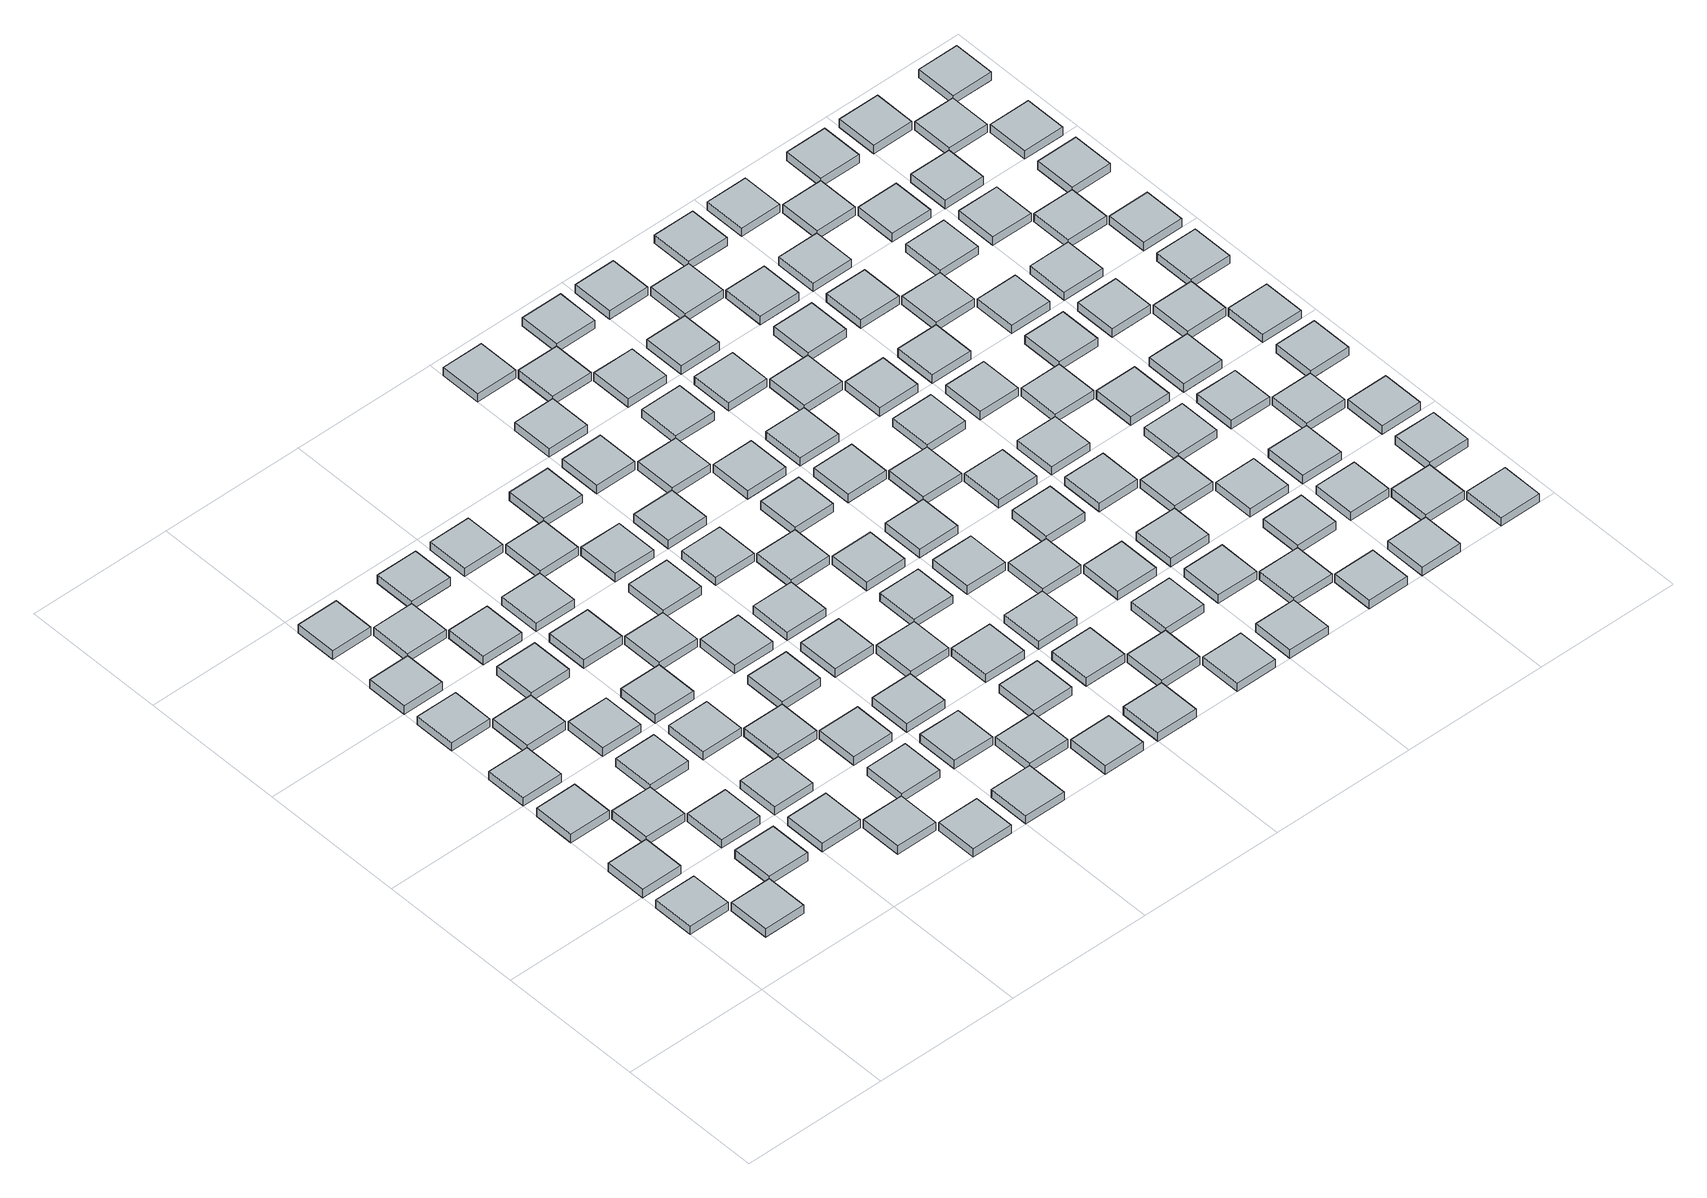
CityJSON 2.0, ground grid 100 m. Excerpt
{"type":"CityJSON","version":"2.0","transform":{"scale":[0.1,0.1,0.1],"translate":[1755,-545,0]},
"CityObjects":{
"object1":{"type":"GenericCityObject","geometry":[{"type":"Solid","lod":"1","boundaries":[[[[0,1,2,3]],[[4,5,1,0]],[[5,6,2,1]],[[6,7,3,2]],[[7,4,0,3]],[[7,6,5,4]]]]}]},
"object2":{"type":"GenericCityObject","geometry":[{"type":"Solid","lod":"1","boundaries":[[[[8,9,10,11]],[[12,13,9,8]],[[13,14,10,9]],[[14,15,11,10]],[[15,12,8,11]],[[15,14,13,12]]]]}]},
"object3":{"type":"GenericCityObject","geometry":[{"type":"Solid","lod":"1","boundaries":[[[[16,17,18,19]],[[20,21,17,16]],[[21,22,18,17]],[[22,23,19,18]],[[23,20,16,19]],[[23,22,21,20]]]]}]},
"object4":{"type":"GenericCityObject","geometry":[{"type":"Solid","lod":"1","boundaries":[[[[24,25,26,27]],[[28,29,25,24]],[[29,30,26,25]],[[30,31,27,26]],[[31,28,24,27]],[[31,30,29,28]]]]}]},
"object5":{"type":"GenericCityObject","geometry":[{"type":"Solid","lod":"1","boundaries":[[[[32,33,34,35]],[[36,37,33,32]],[[37,38,34,33]],[[38,39,35,34]],[[39,36,32,35]],[[39,38,37,36]]]]}]},
"object6":{"type":"GenericCityObject","geometry":[{"type":"Solid","lod":"1","boundaries":[[[[40,41,42,43]],[[44,45,41,40]],[[45,46,42,41]],[[46,47,43,42]],[[47,44,40,43]],[[47,46,45,44]]]]}]},
"object7":{"type":"GenericCityObject","geometry":[{"type":"Solid","lod":"1","boundaries":[[[[48,49,50,51]],[[52,53,49,48]],[[53,54,50,49]],[[54,55,51,50]],[[55,52,48,51]],[[55,54,53,52]]]]}]},
"object8":{"type":"GenericCityObject","geometry":[{"type":"Solid","lod":"1","boundaries":[[[[56,57,58,59]],[[60,61,57,56]],[[61,62,58,57]],[[62,63,59,58]],[[63,60,56,59]],[[63,62,61,60]]]]}]},
"object9":{"type":"GenericCityObject","geometry":[{"type":"Solid","lod":"1","boundaries":[[[[64,65,66,67]],[[68,69,65,64]],[[69,70,66,65]],[[70,71,67,66]],[[71,68,64,67]],[[71,70,69,68]]]]}]},
"object10":{"type":"GenericCityObject","geometry":[{"type":"Solid","lod":"1","boundaries":[[[[72,73,74,75]],[[76,77,73,72]],[[77,78,74,73]],[[78,79,75,74]],[[79,76,72,75]],[[79,78,77,76]]]]}]},
"object11":{"type":"GenericCityObject","geometry":[{"type":"Solid","lod":"1","boundaries":[[[[80,81,82,83]],[[84,85,81,80]],[[85,86,82,81]],[[86,87,83,82]],[[87,84,80,83]],[[87,86,85,84]]]]}]},
"object12":{"type":"GenericCityObject","geometry":[{"type":"Solid","lod":"1","boundaries":[[[[88,89,90,91]],[[92,93,89,88]],[[93,94,90,89]],[[94,95,91,90]],[[95,92,88,91]],[[95,94,93,92]]]]}]},
"object13":{"type":"GenericCityObject","geometry":[{"type":"Solid","lod":"1","boundaries":[[[[96,97,98,99]],[[100,101,97,96]],[[101,102,98,97]],[[102,103,99,98]],[[103,100,96,99]],[[103,102,101,100]]]]}]},
"object14":{"type":"GenericCityObject","geometry":[{"type":"Solid","lod":"1","boundaries":[[[[104,105,106,107]],[[108,109,105,104]],[[109,110,106,105]],[[110,111,107,106]],[[111,108,104,107]],[[111,110,109,108]]]]}]},
"object15":{"type":"GenericCityObject","geometry":[{"type":"Solid","lod":"1","boundaries":[[[[112,113,114,115]],[[116,117,113,112]],[[117,118,114,113]],[[118,119,115,114]],[[119,116,112,115]],[[119,118,117,116]]]]}]},
"object16":{"type":"GenericCityObject","geometry":[{"type":"Solid","lod":"1","boundaries":[[[[120,121,122,123]],[[124,125,121,120]],[[125,126,122,121]],[[126,127,123,122]],[[127,124,120,123]],[[127,126,125,124]]]]}]},
"object17":{"type":"GenericCityObject","geometry":[{"type":"Solid","lod":"1","boundaries":[[[[128,129,130,131]],[[132,133,129,128]],[[133,134,130,129]],[[134,135,131,130]],[[135,132,128,131]],[[135,134,133,132]]]]}]},
"object18":{"type":"GenericCityObject","geometry":[{"type":"Solid","lod":"1","boundaries":[[[[136,137,138,139]],[[140,141,137,136]],[[141,142,138,137]],[[142,143,139,138]],[[143,140,136,139]],[[143,142,141,140]]]]}]},
"object19":{"type":"GenericCityObject","geometry":[{"type":"Solid","lod":"1","boundaries":[[[[144,145,146,147]],[[148,149,145,144]],[[149,150,146,145]],[[150,151,147,146]],[[151,148,144,147]],[[151,150,149,148]]]]}]},
"object20":{"type":"GenericCityObject","geometry":[{"type":"Solid","lod":"1","boundaries":[[[[152,153,154,155]],[[156,157,153,152]],[[157,158,154,153]],[[158,159,155,154]],[[159,156,152,155]],[[159,158,157,156]]]]}]},
"object21":{"type":"GenericCityObject","geometry":[{"type":"Solid","lod":"1","boundaries":[[[[160,161,162,163]],[[164,165,161,160]],[[165,166,162,161]],[[166,167,163,162]],[[167,164,160,163]],[[167,166,165,164]]]]}]},
"object22":{"type":"GenericCityObject","geometry":[{"type":"Solid","lod":"1","boundaries":[[[[168,169,170,171]],[[172,173,169,168]],[[173,174,170,169]],[[174,175,171,170]],[[175,172,168,171]],[[175,174,173,172]]]]}]},
"object23":{"type":"GenericCityObject","geometry":[{"type":"Solid","lod":"1","boundaries":[[[[176,177,178,179]],[[180,181,177,176]],[[181,182,178,177]],[[182,183,179,178]],[[183,180,176,179]],[[183,182,181,180]]]]}]},
"object24":{"type":"GenericCityObject","geometry":[{"type":"Solid","lod":"1","boundaries":[[[[184,185,186,187]],[[188,189,185,184]],[[189,190,186,185]],[[190,191,187,186]],[[191,188,184,187]],[[191,190,189,188]]]]}]},
"object25":{"type":"GenericCityObject","geometry":[{"type":"Solid","lod":"1","boundaries":[[[[192,193,194,195]],[[196,197,193,192]],[[197,198,194,193]],[[198,199,195,194]],[[199,196,192,195]],[[199,198,197,196]]]]}]},
"object26":{"type":"GenericCityObject","geometry":[{"type":"Solid","lod":"1","boundaries":[[[[200,201,202,203]],[[204,205,201,200]],[[205,206,202,201]],[[206,207,203,202]],[[207,204,200,203]],[[207,206,205,204]]]]}]},
"object27":{"type":"GenericCityObject","geometry":[{"type":"Solid","lod":"1","boundaries":[[[[208,209,210,211]],[[212,213,209,208]],[[213,214,210,209]],[[214,215,211,210]],[[215,212,208,211]],[[215,214,213,212]]]]}]},
"object28":{"type":"GenericCityObject","geometry":[{"type":"Solid","lod":"1","boundaries":[[[[216,217,218,219]],[[220,221,217,216]],[[221,222,218,217]],[[222,223,219,218]],[[223,220,216,219]],[[223,222,221,220]]]]}]},
"object29":{"type":"GenericCityObject","geometry":[{"type":"Solid","lod":"1","boundaries":[[[[224,225,226,227]],[[228,229,225,224]],[[229,230,226,225]],[[230,231,227,226]],[[231,228,224,227]],[[231,230,229,228]]]]}]},
"object30":{"type":"GenericCityObject","geometry":[{"type":"Solid","lod":"1","boundaries":[[[[232,233,234,235]],[[236,237,233,232]],[[237,238,234,233]],[[238,239,235,234]],[[239,236,232,235]],[[239,238,237,236]]]]}]},
"object31":{"type":"GenericCityObject","geometry":[{"type":"Solid","lod":"1","boundaries":[[[[240,241,242,243]],[[244,245,241,240]],[[245,246,242,241]],[[246,247,243,242]],[[247,244,240,243]],[[247,246,245,244]]]]}]},
"object32":{"type":"GenericCityObject","geometry":[{"type":"Solid","lod":"1","boundaries":[[[[248,249,250,251]],[[252,253,249,248]],[[253,254,250,249]],[[254,255,251,250]],[[255,252,248,251]],[[255,254,253,252]]]]}]},
"object33":{"type":"GenericCityObject","geometry":[{"type":"Solid","lod":"1","boundaries":[[[[256,257,258,259]],[[260,261,257,256]],[[261,262,258,257]],[[262,263,259,258]],[[263,260,256,259]],[[263,262,261,260]]]]}]},
"object34":{"type":"GenericCityObject","geometry":[{"type":"Solid","lod":"1","boundaries":[[[[264,265,266,267]],[[268,269,265,264]],[[269,270,266,265]],[[270,271,267,266]],[[271,268,264,267]],[[271,270,269,268]]]]}]},
"object35":{"type":"GenericCityObject","geometry":[{"type":"Solid","lod":"1","boundaries":[[[[272,273,274,275]],[[276,277,273,272]],[[277,278,274,273]],[[278,279,275,274]],[[279,276,272,275]],[[279,278,277,276]]]]}]},
"object36":{"type":"GenericCityObject","geometry":[{"type":"Solid","lod":"1","boundaries":[[[[280,281,282,283]],[[284,285,281,280]],[[285,286,282,281]],[[286,287,283,282]],[[287,284,280,283]],[[287,286,285,284]]]]}]},
"object37":{"type":"GenericCityObject","geometry":[{"type":"Solid","lod":"1","boundaries":[[[[288,289,290,291]],[[292,293,289,288]],[[293,294,290,289]],[[294,295,291,290]],[[295,292,288,291]],[[295,294,293,292]]]]}]},
"object38":{"type":"GenericCityObject","geometry":[{"type":"Solid","lod":"1","boundaries":[[[[296,297,298,299]],[[300,301,297,296]],[[301,302,298,297]],[[302,303,299,298]],[[303,300,296,299]],[[303,302,301,300]]]]}]},
"object39":{"type":"GenericCityObject","geometry":[{"type":"Solid","lod":"1","boundaries":[[[[304,305,306,307]],[[308,309,305,304]],[[309,310,306,305]],[[310,311,307,306]],[[311,308,304,307]],[[311,310,309,308]]]]}]},
"object40":{"type":"GenericCityObject","geometry":[{"type":"Solid","lod":"1","boundaries":[[[[312,313,314,315]],[[316,317,313,312]],[[317,318,314,313]],[[318,319,315,314]],[[319,316,312,315]],[[319,318,317,316]]]]}]},
"object41":{"type":"GenericCityObject","geometry":[{"type":"Solid","lod":"1","boundaries":[[[[320,321,322,323]],[[324,325,321,320]],[[325,326,322,321]],[[326,327,323,322]],[[327,324,320,323]],[[327,326,325,324]]]]}]},
"object42":{"type":"GenericCityObject","geometry":[{"type":"Solid","lod":"1","boundaries":[[[[328,329,330,331]],[[332,333,329,328]],[[333,334,330,329]],[[334,335,331,330]],[[335,332,328,331]],[[335,334,333,332]]]]}]},
"object43":{"type":"GenericCityObject","geometry":[{"type":"Solid","lod":"1","boundaries":[[[[336,337,338,339]],[[340,341,337,336]],[[341,342,338,337]],[[342,343,339,338]],[[343,340,336,339]],[[343,342,341,340]]]]}]},
"object44":{"type":"GenericCityObject","geometry":[{"type":"Solid","lod":"1","boundaries":[[[[344,345,346,347]],[[348,349,345,344]],[[349,350,346,345]],[[350,351,347,346]],[[351,348,344,347]],[[351,350,349,348]]]]}]},
"object45":{"type":"GenericCityObject","geometry":[{"type":"Solid","lod":"1","boundaries":[[[[352,353,354,355]],[[356,357,353,352]],[[357,358,354,353]],[[358,359,355,354]],[[359,356,352,355]],[[359,358,357,356]]]]}]},
"object46":{"type":"GenericCityObject","geometry":[{"type":"Solid","lod":"1","boundaries":[[[[360,361,362,363]],[[364,365,361,360]],[[365,366,362,361]],[[366,367,363,362]],[[367,364,360,363]],[[367,366,365,364]]]]}]},
"object47":{"type":"GenericCityObject","geometry":[{"type":"Solid","lod":"1","boundaries":[[[[368,369,370,371]],[[372,373,369,368]],[[373,374,370,369]],[[374,375,371,370]],[[375,372,368,371]],[[375,374,373,372]]]]}]},
"object48":{"type":"GenericCityObject","geometry":[{"type":"Solid","lod":"1","boundaries":[[[[376,377,378,379]],[[380,381,377,376]],[[381,382,378,377]],[[382,383,379,378]],[[383,380,376,379]],[[383,382,381,380]]]]}]},
"object49":{"type":"GenericCityObject","geometry":[{"type":"Solid","lod":"1","boundaries":[[[[384,385,386,387]],[[388,389,385,384]],[[389,390,386,385]],[[390,391,387,386]],[[391,388,384,387]],[[391,390,389,388]]]]}]},
"object50":{"type":"GenericCityObject","geometry":[{"type":"Solid","lod":"1","boundaries":[[[[392,393,394,395]],[[396,397,393,392]],[[397,398,394,393]],[[398,399,395,394]],[[399,396,392,395]],[[399,398,397,396]]]]}]},
"object51":{"type":"GenericCityObject","geometry":[{"type":"Solid","lod":"1","boundaries":[[[[400,401,402,403]],[[404,405,401,400]],[[405,406,402,401]],[[406,407,403,402]],[[407,404,400,403]],[[407,406,405,404]]]]}]},
"object52":{"type":"GenericCityObject","geometry":[{"type":"Solid","lod":"1","boundaries":[[[[408,409,410,411]],[[412,413,409,408]],[[413,414,410,409]],[[414,415,411,410]],[[415,412,408,411]],[[415,414,413,412]]]]}]},
"object53":{"type":"GenericCityObject","geometry":[{"type":"Solid","lod":"1","boundaries":[[[[416,417,418,419]],[[420,421,417,416]],[[421,422,418,417]],[[422,423,419,418]],[[423,420,416,419]],[[423,422,421,420]]]]}]},
"object54":{"type":"GenericCityObject","geometry":[{"type":"Solid","lod":"1","boundaries":[[[[424,425,426,427]],[[428,429,425,424]],[[429,430,426,425]],[[430,431,427,426]],[[431,428,424,427]],[[431,430,429,428]]]]}]},
"object55":{"type":"GenericCityObject","geometry":[{"type":"Solid","lod":"1","boundaries":[[[[432,433,434,435]],[[436,437,433,432]],[[437,438,434,433]],[[438,439,435,434]],[[439,436,432,435]],[[439,438,437,436]]]]}]},
"object56":{"type":"GenericCityObject","geometry":[{"type":"Solid","lod":"1","boundaries":[[[[440,441,442,443]],[[444,445,441,440]],[[445,446,442,441]],[[446,447,443,442]],[[447,444,440,443]],[[447,446,445,444]]]]}]},
"object57":{"type":"GenericCityObject","geometry":[{"type":"Solid","lod":"1","boundaries":[[[[448,449,450,451]],[[452,453,449,448]],[[453,454,450,449]],[[454,455,451,450]],[[455,452,448,451]],[[455,454,453,452]]]]}]},
"object58":{"type":"GenericCityObject","geometry":[{"type":"Solid","lod":"1","boundaries":[[[[456,457,458,459]],[[460,461,457,456]],[[461,462,458,457]],[[462,463,459,458]],[[463,460,456,459]],[[463,462,461,460]]]]}]},
"object59":{"type":"GenericCityObject","geometry":[{"type":"Solid","lod":"1","boundaries":[[[[464,465,466,467]],[[468,469,465,464]],[[469,470,466,465]],[[470,471,467,466]],[[471,468,464,467]],[[471,470,469,468]]]]}]},
"object60":{"type":"GenericCityObject","geometry":[{"type":"Solid","lod":"1","boundaries":[[[[472,473,474,475]],[[476,477,473,472]],[[477,478,474,473]],[[478,479,475,474]],[[479,476,472,475]],[[479,478,477,476]]]]}]},
"object61":{"type":"GenericCityObject","geometry":[{"type":"Solid","lod":"1","boundaries":[[[[480,481,482,483]],[[484,485,481,480]],[[485,486,482,481]],[[486,487,483,482]],[[487,484,480,483]],[[487,486,485,484]]]]}]},
"object62":{"type":"GenericCityObject","geometry":[{"type":"Solid","lod":"1","boundaries":[[[[488,489,490,491]],[[492,493,489,488]],[[493,494,490,489]],[[494,495,491,490]],[[495,492,488,491]],[[495,494,493,492]]]]}]},
"object63":{"type":"GenericCityObject","geometry":[{"type":"Solid","lod":"1","boundaries":[[[[496,497,498,499]],[[500,501,497,496]],[[501,502,498,497]],[[502,503,499,498]],[[503,500,496,499]],[[503,502,501,500]]]]}]},
"object64":{"type":"GenericCityObject","geometry":[{"type":"Solid","lod":"1","boundaries":[[[[504,505,506,507]],[[508,509,505,504]],[[509,510,506,505]],[[510,511,507,506]],[[511,508,504,507]],[[511,510,509,508]]]]}]},
"object65":{"type":"GenericCityObject","geometry":[{"type":"Solid","lod":"1","boundaries":[[[[512,513,514,515]],[[516,517,513,512]],[[517,518,514,513]],[[518,519,515,514]],[[519,516,512,515]],[[519,518,517,516]]]]}]},
"object66":{"type":"GenericCityObject","geometry":[{"type":"Solid","lod":"1","boundaries":[[[[520,521,522,523]],[[524,525,521,520]],[[525,526,522,521]],[[526,527,523,522]],[[527,524,520,523]],[[527,526,525,524]]]]}]},
"object67":{"type":"GenericCityObject","geometry":[{"type":"Solid","lod":"1","boundaries":[[[[528,529,530,531]],[[532,533,529,528]],[[533,534,530,529]],[[534,535,531,530]],[[535,532,528,531]],[[535,534,533,532]]]]}]},
"object68":{"type":"GenericCityObject","geometry":[{"type":"Solid","lod":"1","boundaries":[[[[536,537,538,539]],[[540,541,537,536]],[[541,542,538,537]],[[542,543,539,538]],[[543,540,536,539]],[[543,542,541,540]]]]}]},
"object69":{"type":"GenericCityObject","geometry":[{"type":"Solid","lod":"1","boundaries":[[[[544,545,546,547]],[[548,549,545,544]],[[549,550,546,545]],[[550,551,547,546]],[[551,548,544,547]],[[551,550,549,548]]]]}]},
"object70":{"type":"GenericCityObject","geometry":[{"type":"Solid","lod":"1","boundaries":[[[[552,553,554,555]],[[556,557,553,552]],[[557,558,554,553]],[[558,559,555,554]],[[559,556,552,555]],[[559,558,557,556]]]]}]},
"object71":{"type":"GenericCityObject","geometry":[{"type":"Solid","lod":"1","boundaries":[[[[560,561,562,563]],[[564,565,561,560]],[[565,566,562,561]],[[566,567,563,562]],[[567,564,560,563]],[[567,566,565,564]]]]}]},
"object72":{"type":"GenericCityObject","geometry":[{"type":"Solid","lod":"1","boundaries":[[[[568,569,570,571]],[[572,573,569,568]],[[573,574,570,569]],[[574,575,571,570]],[[575,572,568,571]],[[575,574,573,572]]]]}]},
"object73":{"type":"GenericCityObject","geometry":[{"type":"Solid","lod":"1","boundaries":[[[[576,577,578,579]],[[580,581,577,576]],[[581,582,578,577]],[[582,583,579,578]],[[583,580,576,579]],[[583,582,581,580]]]]}]},
"object74":{"type":"GenericCityObject","geometry":[{"type":"Solid","lod":"1","boundaries":[[[[584,585,586,587]],[[588,589,585,584]],[[589,590,586,585]],[[590,591,587,586]],[[591,588,584,587]],[[591,590,589,588]]]]}]},
"object75":{"type":"GenericCityObject","geometry":[{"type":"Solid","lod":"1","boundaries":[[[[592,593,594,595]],[[596,597,593,592]],[[597,598,594,593]],[[598,599,595,594]],[[599,596,592,595]],[[599,598,597,596]]]]}]},
"object76":{"type":"GenericCityObject","geometry":[{"type":"Solid","lod":"1","boundaries":[[[[600,601,602,603]],[[604,605,601,600]],[[605,606,602,601]],[[606,607,603,602]],[[607,604,600,603]],[[607,606,605,604]]]]}]},
"object77":{"type":"GenericCityObject","geometry":[{"type":"Solid","lod":"1","boundaries":[[[[608,609,610,611]],[[612,613,609,608]],[[613,614,610,609]],[[614,615,611,610]],[[615,612,608,611]],[[615,614,613,612]]]]}]},
"object78":{"type":"GenericCityObject","geometry":[{"type":"Solid","lod":"1","boundaries":[[[[616,617,618,619]],[[620,621,617,616]],[[621,622,618,617]],[[622,623,619,618]],[[623,620,616,619]],[[623,622,621,620]]]]}]},
"object79":{"type":"GenericCityObject","geometry":[{"type":"Solid","lod":"1","boundaries":[[[[624,625,626,627]],[[628,629,625,624]],[[629,630,626,625]],[[630,631,627,626]],[[631,628,624,627]],[[631,630,629,628]]]]}]},
"object80":{"type":"GenericCityObject","geometry":[{"type":"Solid","lod":"1","boundaries":[[[[632,633,634,635]],[[636,637,633,632]],[[637,638,634,633]],[[638,639,635,634]],[[639,636,632,635]],[[639,638,637,636]]]]}]},
"object81":{"type":"GenericCityObject","geometry":[{"type":"Solid","lod":"1","boundaries":[[[[640,641,642,643]],[[644,645,641,640]],[[645,646,642,641]],[[646,647,643,642]],[[647,644,640,643]],[[647,646,645,644]]]]}]},
"object82":{"type":"GenericCityObject","geometry":[{"type":"Solid","lod":"1","boundaries":[[[[648,649,650,651]],[[652,653,649,648]],[[653,654,650,649]],[[654,655,651,650]],[[655,652,648,651]],[[655,654,653,652]]]]}]},
"object83":{"type":"GenericCityObject","geometry":[{"type":"Solid","lod":"1","boundaries":[[[[656,657,658,659]],[[660,661,657,656]],[[661,662,658,657]],[[662,663,659,658]],[[663,660,656,659]],[[663,662,661,660]]]]}]},
"object84":{"type":"GenericCityObject","geometry":[{"type":"Solid","lod":"1","boundaries":[[[[664,665,666,667]],[[668,669,665,664]],[[669,670,666,665]],[[670,671,667,666]],[[671,668,664,667]],[[671,670,669,668]]]]}]},
"object85":{"type":"GenericCityObject","geometry":[{"type":"Solid","lod":"1","boundaries":[[[[672,673,674,675]],[[676,677,673,672]],[[677,678,674,673]],[[678,679,675,674]],[[679,676,672,675]],[[679,678,677,676]]]]}]},
"object86":{"type":"GenericCityObject","geometry":[{"type":"Solid","lod":"1","boundaries":[[[[680,681,682,683]],[[684,685,681,680]],[[685,686,682,681]],[[686,687,683,682]],[[687,684,680,683]],[[687,686,685,684]]]]}]},
"object87":{"type":"GenericCityObject","geometry":[{"type":"Solid","lod":"1","boundaries":[[[[688,689,690,691]],[[692,693,689,688]],[[693,694,690,689]],[[694,695,691,690]],[[695,692,688,691]],[[695,694,693,692]]]]}]},
"object88":{"type":"GenericCityObject","geometry":[{"type":"Solid","lod":"1","boundaries":[[[[696,697,698,699]],[[700,701,697,696]],[[701,702,698,697]],[[702,703,699,698]],[[703,700,696,699]],[[703,702,701,700]]]]}]},
"object89":{"type":"GenericCityObject","geometry":[{"type":"Solid","lod":"1","boundaries":[[[[704,705,706,707]],[[708,709,705,704]],[[709,710,706,705]],[[710,711,707,706]],[[711,708,704,707]],[[711,710,709,708]]]]}]},
"object90":{"type":"GenericCityObject","geometry":[{"type":"Solid","lod":"1","boundaries":[[[[712,713,714,715]],[[716,717,713,712]],[[717,718,714,713]],[[718,719,715,714]],[[719,716,712,715]],[[719,718,717,716]]]]}]},
"object91":{"type":"GenericCityObject","geometry":[{"type":"Solid","lod":"1","boundaries":[[[[720,721,722,723]],[[724,725,721,720]],[[725,726,722,721]],[[726,727,723,722]],[[727,724,720,723]],[[727,726,725,724]]]]}]},
"object92":{"type":"GenericCityObject","geometry":[{"type":"Solid","lod":"1","boundaries":[[[[728,729,730,731]],[[732,733,729,728]],[[733,734,730,729]],[[734,735,731,730]],[[735,732,728,731]],[[735,734,733,732]]]]}]},
"object93":{"type":"GenericCityObject","geometry":[{"type":"Solid","lod":"1","boundaries":[[[[736,737,738,739]],[[740,741,737,736]],[[741,742,738,737]],[[742,743,739,738]],[[743,740,736,739]],[[743,742,741,740]]]]}]},
"object94":{"type":"GenericCityObject","geometry":[{"type":"Solid","lod":"1","boundaries":[[[[744,745,746,747]],[[748,749,745,744]],[[749,750,746,745]],[[750,751,747,746]],[[751,748,744,747]],[[751,750,749,748]]]]}]},
"object95":{"type":"GenericCityObject","geometry":[{"type":"Solid","lod":"1","boundaries":[[[[752,753,754,755]],[[756,757,753,752]],[[757,758,754,753]],[[758,759,755,754]],[[759,756,752,755]],[[759,758,757,756]]]]}]},
"object96":{"type":"GenericCityObject","geometry":[{"type":"Solid","lod":"1","boundaries":[[[[760,761,762,763]],[[764,765,761,760]],[[765,766,762,761]],[[766,767,763,762]],[[767,764,760,763]],[[767,766,765,764]]]]}]},
"object97":{"type":"GenericCityObject","geometry":[{"type":"Solid","lod":"1","boundaries":[[[[768,769,770,771]],[[772,773,769,768]],[[773,774,770,769]],[[774,775,771,770]],[[775,772,768,771]],[[775,774,773,772]]]]}]},
"object98":{"type":"GenericCityObject","geometry":[{"type":"Solid","lod":"1","boundaries":[[[[776,777,778,779]],[[780,781,777,776]],[[781,782,778,777]],[[782,783,779,778]],[[783,780,776,779]],[[783,782,781,780]]]]}]},
"object99":{"type":"GenericCityObject","geometry":[{"type":"Solid","lod":"1","boundaries":[[[[784,785,786,787]],[[788,789,785,784]],[[789,790,786,785]],[[790,791,787,786]],[[791,788,784,787]],[[791,790,789,788]]]]}]},
"object100":{"type":"GenericCityObject","geometry":[{"type":"Solid","lod":"1","boundaries":[[[[792,793,794,795]],[[796,797,793,792]],[[797,798,794,793]],[[798,799,795,794]],[[799,796,792,795]],[[799,798,797,796]]]]}]},
"object101":{"type":"GenericCityObject","geometry":[{"type":"Solid","lod":"1","boundaries":[[[[800,801,802,803]],[[804,805,801,800]],[[805,806,802,801]],[[806,807,803,802]],[[807,804,800,803]],[[807,806,805,804]]]]}]},
"object102":{"type":"GenericCityObject","geometry":[{"type":"Solid","lod":"1","boundaries":[[[[808,809,810,811]],[[812,813,809,808]],[[813,814,810,809]],[[814,815,811,810]],[[815,812,808,811]],[[815,814,813,812]]]]}]},
"object103":{"type":"GenericCityObject","geometry":[{"type":"Solid","lod":"1","boundaries":[[[[816,817,818,819]],[[820,821,817,816]],[[821,822,818,817]],[[822,823,819,818]],[[823,820,816,819]],[[823,822,821,820]]]]}]},
"object104":{"type":"GenericCityObject","geometry":[{"type":"Solid","lod":"1","boundaries":[[[[824,825,826,827]],[[828,829,825,824]],[[829,830,826,825]],[[830,831,827,826]],[[831,828,824,827]],[[831,830,829,828]]]]}]},
"object105":{"type":"GenericCityObject","geometry":[{"type":"Solid","lod":"1","boundaries":[[[[832,833,834,835]],[[836,837,833,832]],[[837,838,834,833]],[[838,839,835,834]],[[839,836,832,835]],[[839,838,837,836]]]]}]},
"object106":{"type":"GenericCityObject","geometry":[{"type":"Solid","lod":"1","boundaries":[[[[840,841,842,843]],[[844,845,841,840]],[[845,846,842,841]],[[846,847,843,842]],[[847,844,840,843]],[[847,846,845,844]]]]}]},
"object107":{"type":"GenericCityObject","geometry":[{"type":"Solid","lod":"1","boundaries":[[[[848,849,850,851]],[[852,853,849,848]],[[853,854,850,849]],[[854,855,851,850]],[[855,852,848,851]],[[855,854,853,852]]]]}]},
"object108":{"type":"GenericCityObject","geometry":[{"type":"Solid","lod":"1","boundaries":[[[[856,857,858,859]],[[860,861,857,856]],[[861,862,858,857]],[[862,863,859,858]],[[863,860,856,859]],[[863,862,861,860]]]]}]},
"object109":{"type":"GenericCityObject","geometry":[{"type":"Solid","lod":"1","boundaries":[[[[864,865,866,867]],[[868,869,865,864]],[[869,870,866,865]],[[870,871,867,866]],[[871,868,864,867]],[[871,870,869,868]]]]}]},
"object110":{"type":"GenericCityObject","geometry":[{"type":"Solid","lod":"1","boundaries":[[[[872,873,874,875]],[[876,877,873,872]],[[877,878,874,873]],[[878,879,875,874]],[[879,876,872,875]],[[879,878,877,876]]]]}]},
"object111":{"type":"GenericCityObject","geometry":[{"type":"Solid","lod":"1","boundaries":[[[[880,881,882,883]],[[884,885,881,880]],[[885,886,882,881]],[[886,887,883,882]],[[887,884,880,883]],[[887,886,885,884]]]]}]},
"object112":{"type":"GenericCityObject","geometry":[{"type":"Solid","lod":"1","boundaries":[[[[888,889,890,891]],[[892,893,889,888]],[[893,894,890,889]],[[894,895,891,890]],[[895,892,888,891]],[[895,894,893,892]]]]}]},
"object113":{"type":"GenericCityObject","geometry":[{"type":"Solid","lod":"1","boundaries":[[[[896,897,898,899]],[[900,901,897,896]],[[901,902,898,897]],[[902,903,899,898]],[[903,900,896,899]],[[903,902,901,900]]]]}]},
"object114":{"type":"GenericCityObject","geometry":[{"type":"Solid","lod":"1","boundaries":[[[[904,905,906,907]],[[908,909,905,904]],[[909,910,906,905]],[[910,911,907,906]],[[911,908,904,907]],[[911,910,909,908]]]]}]},
"object115":{"type":"GenericCityObject","geometry":[{"type":"Solid","lod":"1","boundaries":[[[[912,913,914,915]],[[916,917,913,912]],[[917,918,914,913]],[[918,919,915,914]],[[919,916,912,915]],[[919,918,917,916]]]]}]},
"object116":{"type":"GenericCityObject","geometry":[{"type":"Solid","lod":"1","boundaries":[[[[920,921,922,923]],[[924,925,921,920]],[[925,926,922,921]],[[926,927,923,922]],[[927,924,920,923]],[[927,926,925,924]]]]}]},
"object117":{"type":"GenericCityObject","geometry":[{"type":"Solid","lod":"1","boundaries":[[[[928,929,930,931]],[[932,933,929,928]],[[933,934,930,929]],[[934,935,931,930]],[[935,932,928,931]],[[935,934,933,932]]]]}]},
"object118":{"type":"GenericCityObject","geometry":[{"type":"Solid","lod":"1","boundaries":[[[[936,937,938,939]],[[940,941,937,936]],[[941,942,938,937]],[[942,943,939,938]],[[943,940,936,939]],[[943,942,941,940]]]]}]},
"object119":{"type":"GenericCityObject","geometry":[{"type":"Solid","lod":"1","boundaries":[[[[944,945,946,947]],[[948,949,945,944]],[[949,950,946,945]],[[950,951,947,946]],[[951,948,944,947]],[[951,950,949,948]]]]}]},
"object120":{"type":"GenericCityObject","geometry":[{"type":"Solid","lod":"1","boundaries":[[[[952,953,954,955]],[[956,957,953,952]],[[957,958,954,953]],[[958,959,955,954]],[[959,956,952,955]],[[959,958,957,956]]]]}]},
"object121":{"type":"GenericCityObject","geometry":[{"type":"Solid","lod":"1","boundaries":[[[[960,961,962,963]],[[964,965,961,960]],[[965,966,962,961]],[[966,967,963,962]],[[967,964,960,963]],[[967,966,965,964]]]]}]},
"object122":{"type":"GenericCityObject","geometry":[{"type":"Solid","lod":"1","boundaries":[[[[968,969,970,971]],[[972,973,969,968]],[[973,974,970,969]],[[974,975,971,970]],[[975,972,968,971]],[[975,974,973,972]]]]}]},
"object123":{"type":"GenericCityObject","geometry":[{"type":"Solid","lod":"1","boundaries":[[[[976,977,978,979]],[[980,981,977,976]],[[981,982,978,977]],[[982,983,979,978]],[[983,980,976,979]],[[983,982,981,980]]]]}]},
"object124":{"type":"GenericCityObject","geometry":[{"type":"Solid","lod":"1","boundaries":[[[[984,985,986,987]],[[988,989,985,984]],[[989,990,986,985]],[[990,991,987,986]],[[991,988,984,987]],[[991,990,989,988]]]]}]},
"object125":{"type":"GenericCityObject","geometry":[{"type":"Solid","lod":"1","boundaries":[[[[992,993,994,995]],[[996,997,993,992]],[[997,998,994,993]],[[998,999,995,994]],[[999,996,992,995]],[[999,998,997,996]]]]}]},
"object126":{"type":"GenericCityObject","geometry":[{"type":"Solid","lod":"1","boundaries":[[[[1000,1001,1002,1003]],[[1004,1005,1001,1000]],[[1005,1006,1002,1001]],[[1006,1007,1003,1002]],[[1007,1004,1000,1003]],[[1007,1006,1005,1004]]]]}]},
"object127":{"type":"GenericCityObject","geometry":[{"type":"Solid","lod":"1","boundaries":[[[[1008,1009,1010,1011]],[[1012,1013,1009,1008]],[[1013,1014,1010,1009]],[[1014,1015,1011,1010]],[[1015,1012,1008,1011]],[[1015,1014,1013,1012]]]]}]},
"object128":{"type":"GenericCityObject","geometry":[{"type":"Solid","lod":"1","boundaries":[[[[1016,1017,1018,1019]],[[1020,1021,1017,1016]],[[1021,1022,1018,1017]],[[1022,1023,1019,1018]],[[1023,1020,1016,1019]],[[1023,1022,1021,1020]]]]}]},
"object129":{"type":"GenericCityObject","geometry":[{"type":"Solid","lod":"1","boundaries":[[[[1024,1025,1026,1027]],[[1028,1029,1025,1024]],[[1029,1030,1026,1025]],[[1030,1031,1027,1026]],[[1031,1028,1024,1027]],[[1031,1030,1029,1028]]]]}]},
"object130":{"type":"GenericCityObject","geometry":[{"type":"Solid","lod":"1","boundaries":[[[[1032,1033,1034,1035]],[[1036,1037,1033,1032]],[[1037,1038,1034,1033]],[[1038,1039,1035,1034]],[[1039,1036,1032,1035]],[[1039,1038,1037,1036]]]]}]},
"object131":{"type":"GenericCityObject","geometry":[{"type":"Solid","lod":"1","boundaries":[[[[1040,1041,1042,1043]],[[1044,1045,1041,1040]],[[1045,1046,1042,1041]],[[1046,1047,1043,1042]],[[1047,1044,1040,1043]],[[1047,1046,1045,1044]]]]}]},
"object132":{"type":"GenericCityObject","geometry":[{"type":"Solid","lod":"1","boundaries":[[[[1048,1049,1050,1051]],[[1052,1053,1049,1048]],[[1053,1054,1050,1049]],[[1054,1055,1051,1050]],[[1055,1052,1048,1051]],[[1055,1054,1053,1052]]]]}]},
"object133":{"type":"GenericCityObject","geometry":[{"type":"Solid","lod":"1","boundaries":[[[[1056,1057,1058,1059]],[[1060,1061,1057,1056]],[[1061,1062,1058,1057]],[[1062,1063,1059,1058]],[[1063,1060,1056,1059]],[[1063,1062,1061,1060]]]]}]},
"object134":{"type":"GenericCityObject","geometry":[{"type":"Solid","lod":"1","boundaries":[[[[1064,1065,1066,1067]],[[1068,1069,1065,1064]],[[1069,1070,1066,1065]],[[1070,1071,1067,1066]],[[1071,1068,1064,1067]],[[1071,1070,1069,1068]]]]}]},
"object135":{"type":"GenericCityObject","geometry":[{"type":"Solid","lod":"1","boundaries":[[[[1072,1073,1074,1075]],[[1076,1077,1073,1072]],[[1077,1078,1074,1073]],[[1078,1079,1075,1074]],[[1079,1076,1072,1075]],[[1079,1078,1077,1076]]]]}]},
"object136":{"type":"GenericCityObject","geometry":[{"type":"Solid","lod":"1","boundaries":[[[[1080,1081,1082,1083]],[[1084,1085,1081,1080]],[[1085,1086,1082,1081]],[[1086,1087,1083,1082]],[[1087,1084,1080,1083]],[[1087,1086,1085,1084]]]]}]},
"object137":{"type":"GenericCityObject","geometry":[{"type":"Solid","lod":"1","boundaries":[[[[1088,1089,1090,1091]],[[1092,1093,1089,1088]],[[1093,1094,1090,1089]],[[1094,1095,1091,1090]],[[1095,1092,1088,1091]],[[1095,1094,1093,1092]]]]}]}
},
"vertices":[
[0,600,0],[289,600,0],[289,889,0],[0,889,0],[0,600,65],[289,600,65],[289,889,65],[0,889,65],
[0,1000,0],[289,1000,0],[289,1289,0],[0,1289,0],[0,1000,65],[289,1000,65],[289,1289,65],[0,1289,65],
[300,300,0],[589,300,0],[589,589,0],[300,589,0],[300,300,65],[589,300,65],[589,589,65],[300,589,65],
[0,1600,0],[289,1600,0],[289,1889,0],[0,1889,0],[0,1600,65],[289,1600,65],[289,1889,65],[0,1889,65],
[0,2000,0],[289,2000,0],[289,2289,0],[0,2289,0],[0,2000,65],[289,2000,65],[289,2289,65],[0,2289,65],
[300,1300,0],[589,1300,0],[589,1589,0],[300,1589,0],[300,1300,65],[589,1300,65],[589,1589,65],[300,1589,65],
[600,600,0],[889,600,0],[889,889,0],[600,889,0],[600,600,65],[889,600,65],[889,889,65],[600,889,65],
[0,2600,0],[289,2600,0],[289,2889,0],[0,2889,0],[0,2600,65],[289,2600,65],[289,2889,65],[0,2889,65],
[600,1000,0],[889,1000,0],[889,1289,0],[600,1289,0],[600,1000,65],[889,1000,65],[889,1289,65],[600,1289,65],
[0,3000,0],[289,3000,0],[289,3289,0],[0,3289,0],[0,3000,65],[289,3000,65],[289,3289,65],[0,3289,65],
[300,2300,0],[589,2300,0],[589,2589,0],[300,2589,0],[300,2300,65],[589,2300,65],[589,2589,65],[300,2589,65],
[600,1600,0],[889,1600,0],[889,1889,0],[600,1889,0],[600,1600,65],[889,1600,65],[889,1889,65],[600,1889,65],
[0,3600,0],[289,3600,0],[289,3889,0],[0,3889,0],[0,3600,65],[289,3600,65],[289,3889,65],[0,3889,65],
[1000,600,0],[1289,600,0],[1289,889,0],[1000,889,0],[1000,600,65],[1289,600,65],[1289,889,65],[1000,889,65],
[600,2000,0],[889,2000,0],[889,2289,0],[600,2289,0],[600,2000,65],[889,2000,65],[889,2289,65],[600,2289,65],
[300,3300,0],[589,3300,0],[589,3589,0],[300,3589,0],[300,3300,65],[589,3300,65],[589,3589,65],[300,3589,65],
[1000,1000,0],[1289,1000,0],[1289,1289,0],[1000,1289,0],[1000,1000,65],[1289,1000,65],[1289,1289,65],[1000,1289,65],
[600,2600,0],[889,2600,0],[889,2889,0],[600,2889,0],[600,2600,65],[889,2600,65],[889,2889,65],[600,2889,65],
[1300,300,0],[1589,300,0],[1589,589,0],[1300,589,0],[1300,300,65],[1589,300,65],[1589,589,65],[1300,589,65],
[1000,1600,0],[1289,1600,0],[1289,1889,0],[1000,1889,0],[1000,1600,65],[1289,1600,65],[1289,1889,65],[1000,1889,65],
[600,3000,0],[889,3000,0],[889,3289,0],[600,3289,0],[600,3000,65],[889,3000,65],[889,3289,65],[600,3289,65],
[1600,0,0],[1889,0,0],[1889,289,0],[1600,289,0],[1600,0,65],[1889,0,65],[1889,289,65],[1600,289,65],
[1000,2000,0],[1289,2000,0],[1289,2289,0],[1000,2289,0],[1000,2000,65],[1289,2000,65],[1289,2289,65],[1000,2289,65],
[600,3600,0],[889,3600,0],[889,3889,0],[600,3889,0],[600,3600,65],[889,3600,65],[889,3889,65],[600,3889,65],
[1300,1300,0],[1589,1300,0],[1589,1589,0],[1300,1589,0],[1300,1300,65],[1589,1300,65],[1589,1589,65],[1300,1589,65],
[1600,600,0],[1889,600,0],[1889,889,0],[1600,889,0],[1600,600,65],[1889,600,65],[1889,889,65],[1600,889,65],
[1000,2600,0],[1289,2600,0],[1289,2889,0],[1000,2889,0],[1000,2600,65],[1289,2600,65],[1289,2889,65],[1000,2889,65],
[1600,1000,0],[1889,1000,0],[1889,1289,0],[1600,1289,0],[1600,1000,65],[1889,1000,65],[1889,1289,65],[1600,1289,65],
[1000,3000,0],[1289,3000,0],[1289,3289,0],[1000,3289,0],[1000,3000,65],[1289,3000,65],[1289,3289,65],[1000,3289,65],
[1300,2300,0],[1589,2300,0],[1589,2589,0],[1300,2589,0],[1300,2300,65],[1589,2300,65],[1589,2589,65],[1300,2589,65],
[2000,0,0],[2289,0,0],[2289,289,0],[2000,289,0],[2000,0,65],[2289,0,65],[2289,289,65],[2000,289,65],
[1600,1600,0],[1889,1600,0],[1889,1889,0],[1600,1889,0],[1600,1600,65],[1889,1600,65],[1889,1889,65],[1600,1889,65],
[1000,3600,0],[1289,3600,0],[1289,3889,0],[1000,3889,0],[1000,3600,65],[1289,3600,65],[1289,3889,65],[1000,3889,65],
[2000,600,0],[2289,600,0],[2289,889,0],[2000,889,0],[2000,600,65],[2289,600,65],[2289,889,65],[2000,889,65],
[1600,2000,0],[1889,2000,0],[1889,2289,0],[1600,2289,0],[1600,2000,65],[1889,2000,65],[1889,2289,65],[1600,2289,65],
[1300,3300,0],[1589,3300,0],[1589,3589,0],[1300,3589,0],[1300,3300,65],[1589,3300,65],[1589,3589,65],[1300,3589,65],
[2000,1000,0],[2289,1000,0],[2289,1289,0],[2000,1289,0],[2000,1000,65],[2289,1000,65],[2289,1289,65],[2000,1289,65],
[1600,2600,0],[1889,2600,0],[1889,2889,0],[1600,2889,0],[1600,2600,65],[1889,2600,65],[1889,2889,65],[1600,2889,65],
[2300,300,0],[2589,300,0],[2589,589,0],[2300,589,0],[2300,300,65],[2589,300,65],[2589,589,65],[2300,589,65],
[2000,1600,0],[2289,1600,0],[2289,1889,0],[2000,1889,0],[2000,1600,65],[2289,1600,65],[2289,1889,65],[2000,1889,65],
[1600,3000,0],[1889,3000,0],[1889,3289,0],[1600,3289,0],[1600,3000,65],[1889,3000,65],[1889,3289,65],[1600,3289,65],
[2600,0,0],[2889,0,0],[2889,289,0],[2600,289,0],[2600,0,65],[2889,0,65],[2889,289,65],[2600,289,65],
[2000,2000,0],[2289,2000,0],[2289,2289,0],[2000,2289,0],[2000,2000,65],[2289,2000,65],[2289,2289,65],[2000,2289,65],
[1600,3600,0],[1889,3600,0],[1889,3889,0],[1600,3889,0],[1600,3600,65],[1889,3600,65],[1889,3889,65],[1600,3889,65],
[2300,1300,0],[2589,1300,0],[2589,1589,0],[2300,1589,0],[2300,1300,65],[2589,1300,65],[2589,1589,65],[2300,1589,65],
[2600,600,0],[2889,600,0],[2889,889,0],[2600,889,0],[2600,600,65],[2889,600,65],[2889,889,65],[2600,889,65],
[2000,2600,0],[2289,2600,0],[2289,2889,0],[2000,2889,0],[2000,2600,65],[2289,2600,65],[2289,2889,65],[2000,2889,65],
[2600,1000,0],[2889,1000,0],[2889,1289,0],[2600,1289,0],[2600,1000,65],[2889,1000,65],[2889,1289,65],[2600,1289,65],
[2000,3000,0],[2289,3000,0],[2289,3289,0],[2000,3289,0],[2000,3000,65],[2289,3000,65],[2289,3289,65],[2000,3289,65],
[2300,2300,0],[2589,2300,0],[2589,2589,0],[2300,2589,0],[2300,2300,65],[2589,2300,65],[2589,2589,65],[2300,2589,65],
[3000,0,0],[3289,0,0],[3289,289,0],[3000,289,0],[3000,0,65],[3289,0,65],[3289,289,65],[3000,289,65],
[2600,1600,0],[2889,1600,0],[2889,1889,0],[2600,1889,0],[2600,1600,65],[2889,1600,65],[2889,1889,65],[2600,1889,65],
[2000,3600,0],[2289,3600,0],[2289,3889,0],[2000,3889,0],[2000,3600,65],[2289,3600,65],[2289,3889,65],[2000,3889,65],
[3000,600,0],[3289,600,0],[3289,889,0],[3000,889,0],[3000,600,65],[3289,600,65],[3289,889,65],[3000,889,65],
[2600,2000,0],[2889,2000,0],[2889,2289,0],[2600,2289,0],[2600,2000,65],[2889,2000,65],[2889,2289,65],[2600,2289,65],
[2000,4000,0],[2289,4000,0],[2289,4289,0],[2000,4289,0],[2000,4000,65],[2289,4000,65],[2289,4289,65],[2000,4289,65],
[2300,3300,0],[2589,3300,0],[2589,3589,0],[2300,3589,0],[2300,3300,65],[2589,3300,65],[2589,3589,65],[2300,3589,65],
[3000,1000,0],[3289,1000,0],[3289,1289,0],[3000,1289,0],[3000,1000,65],[3289,1000,65],[3289,1289,65],[3000,1289,65],
[2600,2600,0],[2889,2600,0],[2889,2889,0],[2600,2889,0],[2600,2600,65],[2889,2600,65],[2889,2889,65],[2600,2889,65],
[2000,4600,0],[2289,4600,0],[2289,4889,0],[2000,4889,0],[2000,4600,65],[2289,4600,65],[2289,4889,65],[2000,4889,65],
[3300,300,0],[3589,300,0],[3589,589,0],[3300,589,0],[3300,300,65],[3589,300,65],[3589,589,65],[3300,589,65],
[3000,1600,0],[3289,1600,0],[3289,1889,0],[3000,1889,0],[3000,1600,65],[3289,1600,65],[3289,1889,65],[3000,1889,65],
[2600,3000,0],[2889,3000,0],[2889,3289,0],[2600,3289,0],[2600,3000,65],[2889,3000,65],[2889,3289,65],[2600,3289,65],
[2300,4300,0],[2589,4300,0],[2589,4589,0],[2300,4589,0],[2300,4300,65],[2589,4300,65],[2589,4589,65],[2300,4589,65],
[3600,0,0],[3889,0,0],[3889,289,0],[3600,289,0],[3600,0,65],[3889,0,65],[3889,289,65],[3600,289,65],
[3000,2000,0],[3289,2000,0],[3289,2289,0],[3000,2289,0],[3000,2000,65],[3289,2000,65],[3289,2289,65],[3000,2289,65],
[2600,3600,0],[2889,3600,0],[2889,3889,0],[2600,3889,0],[2600,3600,65],[2889,3600,65],[2889,3889,65],[2600,3889,65],
[3300,1300,0],[3589,1300,0],[3589,1589,0],[3300,1589,0],[3300,1300,65],[3589,1300,65],[3589,1589,65],[3300,1589,65],
[3600,600,0],[3889,600,0],[3889,889,0],[3600,889,0],[3600,600,65],[3889,600,65],[3889,889,65],[3600,889,65],
[3000,2600,0],[3289,2600,0],[3289,2889,0],[3000,2889,0],[3000,2600,65],[3289,2600,65],[3289,2889,65],[3000,2889,65],
[2600,4000,0],[2889,4000,0],[2889,4289,0],[2600,4289,0],[2600,4000,65],[2889,4000,65],[2889,4289,65],[2600,4289,65],
[3600,1000,0],[3889,1000,0],[3889,1289,0],[3600,1289,0],[3600,1000,65],[3889,1000,65],[3889,1289,65],[3600,1289,65],
[3000,3000,0],[3289,3000,0],[3289,3289,0],[3000,3289,0],[3000,3000,65],[3289,3000,65],[3289,3289,65],[3000,3289,65],
[2600,4600,0],[2889,4600,0],[2889,4889,0],[2600,4889,0],[2600,4600,65],[2889,4600,65],[2889,4889,65],[2600,4889,65],
[3300,2300,0],[3589,2300,0],[3589,2589,0],[3300,2589,0],[3300,2300,65],[3589,2300,65],[3589,2589,65],[3300,2589,65],
[4000,0,0],[4289,0,0],[4289,289,0],[4000,289,0],[4000,0,65],[4289,0,65],[4289,289,65],[4000,289,65],
[3600,1600,0],[3889,1600,0],[3889,1889,0],[3600,1889,0],[3600,1600,65],[3889,1600,65],[3889,1889,65],[3600,1889,65],
[3000,3600,0],[3289,3600,0],[3289,3889,0],[3000,3889,0],[3000,3600,65],[3289,3600,65],[3289,3889,65],[3000,3889,65],
[4000,600,0],[4289,600,0],[4289,889,0],[4000,889,0],[4000,600,65],[4289,600,65],[4289,889,65],[4000,889,65],
[3600,2000,0],[3889,2000,0],[3889,2289,0],[3600,2289,0],[3600,2000,65],[3889,2000,65],[3889,2289,65],[3600,2289,65],
[3000,4000,0],[3289,4000,0],[3289,4289,0],[3000,4289,0],[3000,4000,65],[3289,4000,65],[3289,4289,65],[3000,4289,65],
[3300,3300,0],[3589,3300,0],[3589,3589,0],[3300,3589,0],[3300,3300,65],[3589,3300,65],[3589,3589,65],[3300,3589,65],
[4000,1000,0],[4289,1000,0],[4289,1289,0],[4000,1289,0],[4000,1000,65],[4289,1000,65],[4289,1289,65],[4000,1289,65],
[3600,2600,0],[3889,2600,0],[3889,2889,0],[3600,2889,0],[3600,2600,65],[3889,2600,65],[3889,2889,65],[3600,2889,65],
[3000,4600,0],[3289,4600,0],[3289,4889,0],[3000,4889,0],[3000,4600,65],[3289,4600,65],[3289,4889,65],[3000,4889,65],
[4300,300,0],[4589,300,0],[4589,589,0],[4300,589,0],[4300,300,65],[4589,300,65],[4589,589,65],[4300,589,65],
[4000,1600,0],[4289,1600,0],[4289,1889,0],[4000,1889,0],[4000,1600,65],[4289,1600,65],[4289,1889,65],[4000,1889,65],
[3600,3000,0],[3889,3000,0],[3889,3289,0],[3600,3289,0],[3600,3000,65],[3889,3000,65],[3889,3289,65],[3600,3289,65],
[3300,4300,0],[3589,4300,0],[3589,4589,0],[3300,4589,0],[3300,4300,65],[3589,4300,65],[3589,4589,65],[3300,4589,65],
[4600,0,0],[4889,0,0],[4889,289,0],[4600,289,0],[4600,0,65],[4889,0,65],[4889,289,65],[4600,289,65],
[4000,2000,0],[4289,2000,0],[4289,2289,0],[4000,2289,0],[4000,2000,65],[4289,2000,65],[4289,2289,65],[4000,2289,65],
[3600,3600,0],[3889,3600,0],[3889,3889,0],[3600,3889,0],[3600,3600,65],[3889,3600,65],[3889,3889,65],[3600,3889,65],
[4300,1300,0],[4589,1300,0],[4589,1589,0],[4300,1589,0],[4300,1300,65],[4589,1300,65],[4589,1589,65],[4300,1589,65],
[4600,600,0],[4889,600,0],[4889,889,0],[4600,889,0],[4600,600,65],[4889,600,65],[4889,889,65],[4600,889,65],
[4000,2600,0],[4289,2600,0],[4289,2889,0],[4000,2889,0],[4000,2600,65],[4289,2600,65],[4289,2889,65],[4000,2889,65],
[3600,4000,0],[3889,4000,0],[3889,4289,0],[3600,4289,0],[3600,4000,65],[3889,4000,65],[3889,4289,65],[3600,4289,65],
[4600,1000,0],[4889,1000,0],[4889,1289,0],[4600,1289,0],[4600,1000,65],[4889,1000,65],[4889,1289,65],[4600,1289,65],
[4000,3000,0],[4289,3000,0],[4289,3289,0],[4000,3289,0],[4000,3000,65],[4289,3000,65],[4289,3289,65],[4000,3289,65],
[3600,4600,0],[3889,4600,0],[3889,4889,0],[3600,4889,0],[3600,4600,65],[3889,4600,65],[3889,4889,65],[3600,4889,65],
[4300,2300,0],[4589,2300,0],[4589,2589,0],[4300,2589,0],[4300,2300,65],[4589,2300,65],[4589,2589,65],[4300,2589,65],
[5000,0,0],[5289,0,0],[5289,289,0],[5000,289,0],[5000,0,65],[5289,0,65],[5289,289,65],[5000,289,65],
[4600,1600,0],[4889,1600,0],[4889,1889,0],[4600,1889,0],[4600,1600,65],[4889,1600,65],[4889,1889,65],[4600,1889,65],
[4000,3600,0],[4289,3600,0],[4289,3889,0],[4000,3889,0],[4000,3600,65],[4289,3600,65],[4289,3889,65],[4000,3889,65],
[5000,600,0],[5289,600,0],[5289,889,0],[5000,889,0],[5000,600,65],[5289,600,65],[5289,889,65],[5000,889,65],
[4600,2000,0],[4889,2000,0],[4889,2289,0],[4600,2289,0],[4600,2000,65],[4889,2000,65],[4889,2289,65],[4600,2289,65],
[4000,4000,0],[4289,4000,0],[4289,4289,0],[4000,4289,0],[4000,4000,65],[4289,4000,65],[4289,4289,65],[4000,4289,65],
[4300,3300,0],[4589,3300,0],[4589,3589,0],[4300,3589,0],[4300,3300,65],[4589,3300,65],[4589,3589,65],[4300,3589,65],
[5000,1000,0],[5289,1000,0],[5289,1289,0],[5000,1289,0],[5000,1000,65],[5289,1000,65],[5289,1289,65],[5000,1289,65],
[4600,2600,0],[4889,2600,0],[4889,2889,0],[4600,2889,0],[4600,2600,65],[4889,2600,65],[4889,2889,65],[4600,2889,65],
[4000,4600,0],[4289,4600,0],[4289,4889,0],[4000,4889,0],[4000,4600,65],[4289,4600,65],[4289,4889,65],[4000,4889,65],
[5300,300,0],[5589,300,0],[5589,589,0],[5300,589,0],[5300,300,65],[5589,300,65],[5589,589,65],[5300,589,65],
[5000,1600,0],[5289,1600,0],[5289,1889,0],[5000,1889,0],[5000,1600,65],[5289,1600,65],[5289,1889,65],[5000,1889,65],
[4600,3000,0],[4889,3000,0],[4889,3289,0],[4600,3289,0],[4600,3000,65],[4889,3000,65],[4889,3289,65],[4600,3289,65],
[4300,4300,0],[4589,4300,0],[4589,4589,0],[4300,4589,0],[4300,4300,65],[4589,4300,65],[4589,4589,65],[4300,4589,65],
[5600,0,0],[5889,0,0],[5889,289,0],[5600,289,0],[5600,0,65],[5889,0,65],[5889,289,65],[5600,289,65],
[5000,2000,0],[5289,2000,0],[5289,2289,0],[5000,2289,0],[5000,2000,65],[5289,2000,65],[5289,2289,65],[5000,2289,65],
[4600,3600,0],[4889,3600,0],[4889,3889,0],[4600,3889,0],[4600,3600,65],[4889,3600,65],[4889,3889,65],[4600,3889,65],
[5300,1300,0],[5589,1300,0],[5589,1589,0],[5300,1589,0],[5300,1300,65],[5589,1300,65],[5589,1589,65],[5300,1589,65],
[5600,600,0],[5889,600,0],[5889,889,0],[5600,889,0],[5600,600,65],[5889,600,65],[5889,889,65],[5600,889,65],
[5000,2600,0],[5289,2600,0],[5289,2889,0],[5000,2889,0],[5000,2600,65],[5289,2600,65],[5289,2889,65],[5000,2889,65],
[4600,4000,0],[4889,4000,0],[4889,4289,0],[4600,4289,0],[4600,4000,65],[4889,4000,65],[4889,4289,65],[4600,4289,65],
[5600,1000,0],[5889,1000,0],[5889,1289,0],[5600,1289,0],[5600,1000,65],[5889,1000,65],[5889,1289,65],[5600,1289,65],
[5000,3000,0],[5289,3000,0],[5289,3289,0],[5000,3289,0],[5000,3000,65],[5289,3000,65],[5289,3289,65],[5000,3289,65],
[4600,4600,0],[4889,4600,0],[4889,4889,0],[4600,4889,0],[4600,4600,65],[4889,4600,65],[4889,4889,65],[4600,4889,65],
[5300,2300,0],[5589,2300,0],[5589,2589,0],[5300,2589,0],[5300,2300,65],[5589,2300,65],[5589,2589,65],[5300,2589,65],
[5600,1600,0],[5889,1600,0],[5889,1889,0],[5600,1889,0],[5600,1600,65],[5889,1600,65],[5889,1889,65],[5600,1889,65],
[5000,3600,0],[5289,3600,0],[5289,3889,0],[5000,3889,0],[5000,3600,65],[5289,3600,65],[5289,3889,65],[5000,3889,65],
[5600,2000,0],[5889,2000,0],[5889,2289,0],[5600,2289,0],[5600,2000,65],[5889,2000,65],[5889,2289,65],[5600,2289,65],
[5000,4000,0],[5289,4000,0],[5289,4289,0],[5000,4289,0],[5000,4000,65],[5289,4000,65],[5289,4289,65],[5000,4289,65],
[5300,3300,0],[5589,3300,0],[5589,3589,0],[5300,3589,0],[5300,3300,65],[5589,3300,65],[5589,3589,65],[5300,3589,65],
[5600,2600,0],[5889,2600,0],[5889,2889,0],[5600,2889,0],[5600,2600,65],[5889,2600,65],[5889,2889,65],[5600,2889,65],
[5000,4600,0],[5289,4600,0],[5289,4889,0],[5000,4889,0],[5000,4600,65],[5289,4600,65],[5289,4889,65],[5000,4889,65],
[5600,3000,0],[5889,3000,0],[5889,3289,0],[5600,3289,0],[5600,3000,65],[5889,3000,65],[5889,3289,65],[5600,3289,65],
[5300,4300,0],[5589,4300,0],[5589,4589,0],[5300,4589,0],[5300,4300,65],[5589,4300,65],[5589,4589,65],[5300,4589,65],
[5600,3600,0],[5889,3600,0],[5889,3889,0],[5600,3889,0],[5600,3600,65],[5889,3600,65],[5889,3889,65],[5600,3889,65],
[5600,4000,0],[5889,4000,0],[5889,4289,0],[5600,4289,0],[5600,4000,65],[5889,4000,65],[5889,4289,65],[5600,4289,65],
[5600,4600,0],[5889,4600,0],[5889,4889,0],[5600,4889,0],[5600,4600,65],[5889,4600,65],[5889,4889,65],[5600,4889,65]
]}
